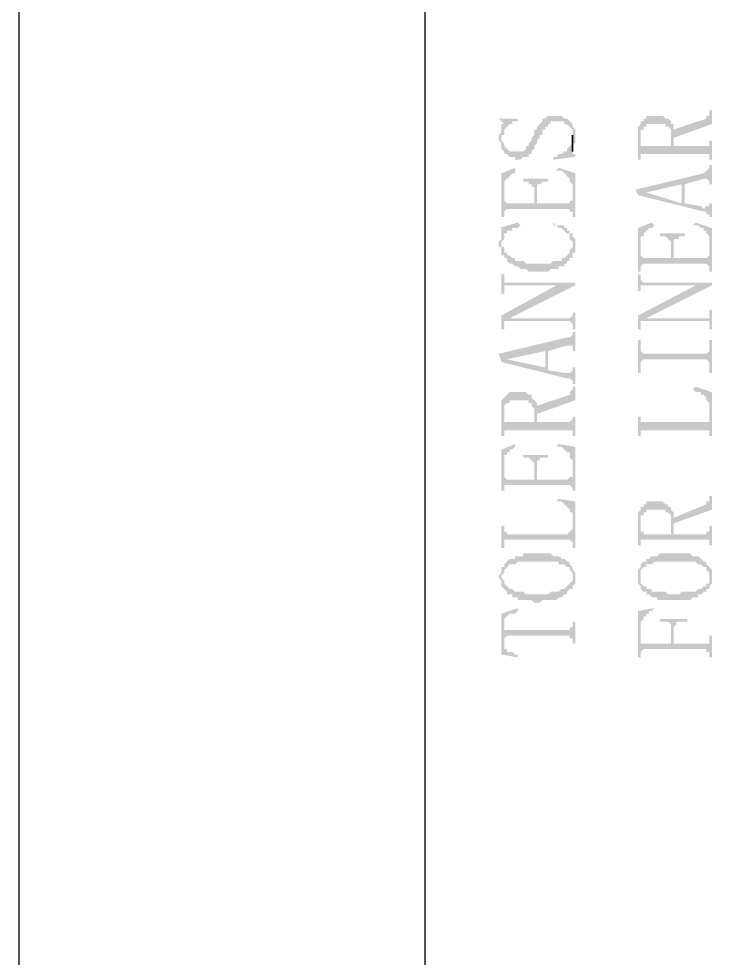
# Model space of a CAD drawing. Header units: millimetres. Extents: x 1336 to 2438, y 1230 to 1601.
# Drawn here: x 1577.69 to 1589.34, y 1504.46 to 1519.97 of the extents above; entities that cross this region are included whole.
import ezdxf

# ---------------------------------------------------------------- set-up
doc = ezdxf.new("R2010")
doc.units = ezdxf.units.MM

msp = doc.modelspace()

# ---------------------------------------------------------------- hatches: boundary and pattern name
at = {"transparency": 33554559}
for points in [[(1585.619, 1518.002), (1585.619, 1517.957), (1585.664, 1517.912), (1585.664, 1517.867), (1585.664, 1517.822), (1585.709, 1517.777), (1585.709, 1517.732), (1585.754, 1517.732), (1585.799, 1517.686), (1585.889, 1517.686), (1585.889, 1517.641), (1585.98, 1517.641), (1586.025, 1517.686), (1586.115, 1517.686), (1586.115, 1517.732), (1586.16, 1517.732), (1586.16, 1517.777), (1586.205, 1517.822), (1586.205, 1517.867), (1586.25, 1517.912), (1586.25, 1517.957), (1586.296, 1518.002), (1586.296, 1518.047), (1586.341, 1518.047), (1586.341, 1518.138), (1586.386, 1518.138), (1586.386, 1518.183), (1586.431, 1518.183), (1586.431, 1518.228), (1586.476, 1518.228), (1586.476, 1518.273), (1586.702, 1518.273), (1586.702, 1518.228), (1586.747, 1518.228), (1586.792, 1518.183), (1586.792, 1518.183), (1586.837, 1518.138), (1586.837, 1518.047), (1586.837, 1517.867), (1586.837, 1517.912), (1586.882, 1517.912), (1586.882, 1518.002), (1586.882, 1518.047), (1586.882, 1518.138), (1586.837, 1518.183), (1586.837, 1518.228), (1586.792, 1518.273), (1586.792, 1518.273), (1586.747, 1518.318), (1586.702, 1518.318), (1586.657, 1518.363), (1586.431, 1518.363), (1586.386, 1518.318), (1586.341, 1518.318), (1586.341, 1518.273), (1586.341, 1518.273), (1586.296, 1518.228), (1586.296, 1518.228), (1586.25, 1518.183), (1586.25, 1518.138), (1586.205, 1518.138), (1586.205, 1518.047), (1586.16, 1518.002), (1586.16, 1517.957), (1586.115, 1517.912), (1586.115, 1517.867), (1586.07, 1517.867), (1586.07, 1517.822), (1586.07, 1517.822), (1586.025, 1517.777), (1585.799, 1517.777), (1585.754, 1517.822), (1585.754, 1517.822), (1585.709, 1517.867), (1585.709, 1517.912), (1585.664, 1517.957), (1585.664, 1518.183), (1585.664, 1518.093), (1585.664, 1518.093), (1585.619, 1518.047)], [(1587.92, 1518.047), (1587.92, 1517.641), (1587.965, 1517.641), (1587.965, 1518.047), (1587.965, 1518.138), (1588.011, 1518.138), (1588.011, 1518.183), (1588.056, 1518.183), (1588.056, 1518.228), (1588.372, 1518.228), (1588.372, 1518.183), (1588.417, 1518.183), (1588.462, 1518.138), (1588.462, 1518.093), (1588.462, 1517.867), (1588.507, 1518.228), (1588.462, 1518.228), (1588.462, 1518.273), (1588.417, 1518.318), (1588.372, 1518.318), (1588.326, 1518.363), (1588.056, 1518.363), (1588.056, 1518.318), (1588.011, 1518.318), (1588.011, 1518.273), (1587.965, 1518.273), (1587.965, 1518.228), (1587.965, 1518.228), (1587.92, 1518.183), (1587.92, 1518.138), (1587.92, 1518.093)], [(1588.507, 1518.138), (1588.507, 1518.002), (1589.139, 1518.228), (1589.139, 1518.454), (1589.094, 1518.454), (1589.094, 1518.408), (1589.094, 1518.363), (1589.049, 1518.363), (1589.049, 1518.318)], [(1585.619, 1518.318), (1585.664, 1518.273), (1585.664, 1518.273), (1585.709, 1518.228), (1585.709, 1518.047), (1585.709, 1518.138), (1585.754, 1518.183), (1585.754, 1518.183), (1585.799, 1518.228), (1585.844, 1518.228), (1585.844, 1518.273), (1585.934, 1518.273), (1585.934, 1518.318)], [(1585.664, 1518.183), (1585.664, 1518.002), (1585.664, 1518.047), (1585.709, 1518.047), (1585.709, 1518.228), (1585.664, 1518.228)], [(1587.965, 1517.686), (1587.965, 1517.732), (1589.094, 1517.732), (1589.094, 1517.641), (1589.139, 1517.641), (1589.139, 1517.957), (1589.094, 1517.957), (1589.094, 1517.912), (1589.094, 1517.867), (1588.507, 1517.867), (1588.507, 1518.138), (1588.507, 1518.228), (1588.462, 1517.867), (1587.965, 1517.867), (1587.965, 1518.002)], [(1586.521, 1517.686), (1586.521, 1517.641), (1586.882, 1517.686), (1586.882, 1517.732), (1586.837, 1517.732), (1586.837, 1517.777), (1586.837, 1517.957), (1586.837, 1517.912), (1586.792, 1517.867), (1586.792, 1517.867), (1586.747, 1517.822), (1586.747, 1517.777), (1586.702, 1517.777), (1586.657, 1517.732), (1586.611, 1517.732), (1586.566, 1517.686)], [(1585.664, 1517.416), (1585.664, 1516.693), (1585.709, 1516.693), (1585.709, 1517.19), (1585.709, 1517.28), (1585.709, 1517.28), (1585.754, 1517.325), (1585.754, 1517.325), (1585.799, 1517.37), (1585.799, 1517.37), (1585.844, 1517.416), (1585.889, 1517.416), (1585.889, 1517.506)], [(1586.566, 1517.461), (1586.657, 1517.461), (1586.702, 1517.416), (1586.702, 1517.416), (1586.747, 1517.37), (1586.747, 1517.37), (1586.792, 1517.325), (1586.792, 1517.28), (1586.837, 1517.235), (1586.837, 1517.19), (1586.837, 1516.693), (1586.882, 1516.693), (1586.882, 1517.416), (1586.611, 1517.506)], [(1587.875, 1517.145), (1587.92, 1517.055), (1588.056, 1517.1), (1588.642, 1517.235), (1588.642, 1516.919), (1588.688, 1517.235), (1589.003, 1517.325), (1589.049, 1517.325), (1589.094, 1517.28), (1589.094, 1517.235), (1589.139, 1517.235), (1589.139, 1517.551), (1589.094, 1517.551), (1589.094, 1517.506), (1589.094, 1517.506), (1589.049, 1517.461), (1589.049, 1517.461), (1589.003, 1517.416)], [(1586.025, 1517.325), (1586.025, 1517.28), (1586.115, 1517.28), (1586.115, 1517.235), (1586.16, 1517.235), (1586.16, 1517.19), (1586.205, 1517.19), (1586.205, 1516.919), (1586.25, 1517.145), (1586.25, 1517.235), (1586.296, 1517.235), (1586.341, 1517.28), (1586.431, 1517.28), (1586.431, 1517.325)], [(1585.709, 1516.739), (1585.709, 1516.784), (1585.709, 1516.784), (1585.754, 1516.829), (1586.792, 1516.829), (1586.792, 1516.784), (1586.837, 1516.784), (1586.837, 1516.739), (1586.837, 1517.009), (1586.837, 1516.964), (1586.792, 1516.964), (1586.792, 1516.919), (1586.25, 1516.919), (1586.25, 1517.145), (1586.205, 1516.919), (1585.754, 1516.919), (1585.709, 1516.964), (1585.709, 1517.19)], [(1587.92, 1517.055), (1589.003, 1516.784), (1589.049, 1516.784), (1589.049, 1516.739), (1589.094, 1516.739), (1589.094, 1516.693), (1589.139, 1516.693), (1589.139, 1516.919), (1589.094, 1516.919), (1589.094, 1516.874), (1589.049, 1516.874), (1589.003, 1516.829), (1589.003, 1516.829), (1588.958, 1516.874), (1588.688, 1516.919), (1588.688, 1517.235), (1588.642, 1516.919), (1588.056, 1517.1), (1588.056, 1517.1)], [(1585.619, 1516.513), (1585.664, 1516.513), (1585.664, 1516.468), (1585.664, 1516.062), (1585.664, 1516.287), (1585.709, 1516.332), (1585.709, 1516.423), (1585.754, 1516.423), (1585.754, 1516.468), (1585.844, 1516.468), (1585.844, 1516.513), (1585.934, 1516.513), (1585.98, 1516.558), (1585.934, 1516.603)], [(1586.521, 1516.558), (1586.566, 1516.558), (1586.611, 1516.513), (1586.657, 1516.513), (1586.702, 1516.468), (1586.702, 1516.468), (1586.747, 1516.423), (1586.792, 1516.423), (1586.792, 1516.332), (1586.837, 1516.287), (1586.837, 1516.242), (1586.837, 1516.423), (1586.792, 1516.423), (1586.792, 1516.468), (1586.747, 1516.468), (1586.747, 1516.513), (1586.702, 1516.513), (1586.702, 1516.558), (1586.566, 1516.558), (1586.521, 1516.603)], [(1587.92, 1516.513), (1587.92, 1515.791), (1587.965, 1515.791), (1587.965, 1516.287), (1587.965, 1516.378), (1588.011, 1516.378), (1588.011, 1516.423), (1588.011, 1516.423), (1588.056, 1516.468), (1588.056, 1516.468), (1588.101, 1516.513), (1588.146, 1516.513), (1588.191, 1516.558), (1588.146, 1516.603)], [(1588.823, 1516.558), (1588.913, 1516.558), (1588.958, 1516.513), (1589.003, 1516.513), (1589.003, 1516.468), (1589.049, 1516.468), (1589.049, 1516.423), (1589.049, 1516.423), (1589.094, 1516.378), (1589.094, 1516.287), (1589.094, 1515.791), (1589.139, 1515.791), (1589.139, 1516.513), (1588.868, 1516.603)], [(1585.619, 1516.242), (1585.619, 1516.197), (1585.664, 1516.197), (1585.664, 1516.062), (1585.664, 1516.468), (1585.664, 1516.423), (1585.664, 1516.332), (1585.619, 1516.287)], [(1585.664, 1516.062), (1585.709, 1516.062), (1585.709, 1516.016), (1585.754, 1516.016), (1585.754, 1515.971), (1585.799, 1515.926), (1585.844, 1515.926), (1585.889, 1515.881), (1585.934, 1515.881), (1585.98, 1515.836), (1586.07, 1515.836), (1586.115, 1515.791), (1586.431, 1515.791), (1586.476, 1515.836), (1586.611, 1515.836), (1586.611, 1515.881), (1586.702, 1515.881), (1586.702, 1515.926), (1586.747, 1515.926), (1586.747, 1515.971), (1586.792, 1515.971), (1586.792, 1516.016), (1586.837, 1516.016), (1586.837, 1516.107), (1586.882, 1516.107), (1586.882, 1516.242), (1586.882, 1516.287), (1586.882, 1516.332), (1586.837, 1516.378), (1586.837, 1516.423), (1586.837, 1516.197), (1586.837, 1516.197), (1586.792, 1516.152), (1586.792, 1516.107), (1586.792, 1516.107), (1586.747, 1516.062), (1586.747, 1516.062), (1586.702, 1516.016), (1586.657, 1516.016), (1586.657, 1515.971), (1586.521, 1515.971), (1586.476, 1515.926), (1586.07, 1515.926), (1586.025, 1515.971), (1585.889, 1515.971), (1585.889, 1516.016), (1585.844, 1516.016), (1585.799, 1516.062), (1585.754, 1516.062), (1585.754, 1516.107), (1585.709, 1516.107), (1585.709, 1516.197), (1585.664, 1516.197), (1585.664, 1516.242)], [(1588.281, 1516.423), (1588.281, 1516.378), (1588.372, 1516.378), (1588.417, 1516.332), (1588.417, 1516.332), (1588.462, 1516.287), (1588.462, 1516.016), (1588.507, 1516.242), (1588.507, 1516.332), (1588.597, 1516.332), (1588.597, 1516.378), (1588.688, 1516.378), (1588.688, 1516.423)], [(1587.965, 1515.836), (1587.965, 1515.881), (1587.965, 1515.881), (1588.011, 1515.926), (1589.049, 1515.926), (1589.094, 1515.881), (1589.094, 1515.836), (1589.094, 1516.107), (1589.094, 1516.062), (1589.094, 1516.062), (1589.049, 1516.016), (1588.507, 1516.016), (1588.507, 1516.242), (1588.462, 1516.016), (1588.011, 1516.016), (1587.965, 1516.062), (1587.965, 1516.287)], [(1585.664, 1515.746), (1585.664, 1515.43), (1585.709, 1515.43), (1585.709, 1515.52), (1585.709, 1515.565), (1586.882, 1515.565), (1586.882, 1515.61), (1585.709, 1515.61), (1585.709, 1515.655), (1585.709, 1515.746)], [(1587.92, 1515.746), (1587.92, 1515.475), (1587.965, 1515.475), (1587.965, 1515.52), (1587.965, 1515.565), (1589.139, 1515.565), (1589.139, 1515.61), (1588.011, 1515.61), (1587.965, 1515.655), (1587.965, 1515.746)], [(1585.664, 1515.069), (1585.664, 1514.843), (1585.709, 1514.843), (1585.709, 1514.978), (1585.754, 1514.978), (1585.799, 1515.024), (1586.882, 1515.565), (1586.566, 1515.565)], [(1587.92, 1515.069), (1587.92, 1514.843), (1587.965, 1514.843), (1587.965, 1514.978), (1588.011, 1514.978), (1588.056, 1515.024), (1589.139, 1515.565), (1588.868, 1515.565)], [(1585.754, 1514.978), (1586.792, 1514.978), (1586.837, 1514.933), (1586.837, 1514.843), (1586.882, 1514.843), (1586.882, 1515.114), (1586.837, 1515.114), (1586.837, 1515.069), (1586.837, 1515.069), (1586.792, 1515.024), (1585.799, 1515.024)], [(1588.011, 1514.978), (1589.094, 1514.978), (1589.094, 1514.933), (1589.094, 1514.843), (1589.139, 1514.843), (1589.139, 1515.159), (1589.094, 1515.159), (1589.094, 1515.069), (1589.094, 1515.024), (1588.056, 1515.024)], [(1585.619, 1514.437), (1585.664, 1514.301), (1585.754, 1514.347), (1586.386, 1514.482), (1586.386, 1514.211), (1586.431, 1514.482), (1586.747, 1514.572), (1586.837, 1514.572), (1586.837, 1514.482), (1586.882, 1514.482), (1586.882, 1514.798), (1586.837, 1514.798), (1586.837, 1514.753), (1586.792, 1514.708), (1586.747, 1514.708)], [(1587.92, 1514.663), (1587.92, 1514.121), (1587.965, 1514.121), (1587.965, 1514.301), (1587.965, 1514.301), (1588.011, 1514.347), (1589.049, 1514.347), (1589.094, 1514.301), (1589.094, 1514.121), (1589.139, 1514.121), (1589.139, 1514.663), (1589.094, 1514.663), (1589.094, 1514.482), (1589.094, 1514.482), (1589.049, 1514.437), (1588.011, 1514.437), (1587.965, 1514.482), (1587.965, 1514.663)], [(1585.664, 1514.301), (1586.747, 1514.031), (1586.792, 1514.031), (1586.837, 1513.986), (1586.837, 1513.94), (1586.882, 1513.94), (1586.882, 1514.211), (1586.837, 1514.211), (1586.837, 1514.166), (1586.837, 1514.166), (1586.792, 1514.121), (1586.702, 1514.121), (1586.431, 1514.166), (1586.431, 1514.482), (1586.386, 1514.211), (1585.754, 1514.347), (1585.754, 1514.347)], [(1586.25, 1513.579), (1586.25, 1513.444), (1586.882, 1513.67), (1586.882, 1513.895), (1586.837, 1513.895), (1586.837, 1513.85), (1586.837, 1513.85), (1586.792, 1513.805), (1586.792, 1513.76)], [(1588.823, 1513.85), (1588.823, 1513.85), (1588.868, 1513.805), (1588.958, 1513.805), (1588.958, 1513.76), (1589.003, 1513.76), (1589.049, 1513.715), (1589.049, 1513.67), (1589.094, 1513.624), (1589.094, 1513.579), (1589.094, 1513.083), (1589.139, 1513.083), (1589.139, 1513.805), (1588.868, 1513.895)], [(1585.664, 1513.489), (1585.664, 1513.083), (1585.709, 1513.083), (1585.709, 1513.489), (1585.709, 1513.579), (1585.754, 1513.624), (1585.799, 1513.624), (1585.799, 1513.67), (1586.115, 1513.67), (1586.115, 1513.624), (1586.16, 1513.624), (1586.16, 1513.579), (1586.205, 1513.534), (1586.205, 1513.309), (1586.205, 1513.67), (1586.205, 1513.67), (1586.16, 1513.715), (1586.16, 1513.76), (1586.115, 1513.76), (1586.07, 1513.805), (1585.799, 1513.805), (1585.754, 1513.76), (1585.754, 1513.76), (1585.709, 1513.715), (1585.709, 1513.715), (1585.664, 1513.67), (1585.664, 1513.579), (1585.664, 1513.534)], [(1585.709, 1513.128), (1585.709, 1513.173), (1586.837, 1513.173), (1586.837, 1513.083), (1586.882, 1513.083), (1586.882, 1513.399), (1586.837, 1513.399), (1586.837, 1513.354), (1586.837, 1513.354), (1586.792, 1513.309), (1586.25, 1513.309), (1586.25, 1513.579), (1586.25, 1513.624), (1586.205, 1513.67), (1586.205, 1513.309), (1585.709, 1513.309), (1585.709, 1513.444)], [(1587.92, 1513.399), (1587.92, 1513.083), (1587.965, 1513.083), (1587.965, 1513.173), (1589.094, 1513.173), (1589.094, 1513.128), (1589.094, 1513.354), (1589.094, 1513.309), (1587.965, 1513.309), (1587.965, 1513.354), (1587.965, 1513.399)], [(1585.664, 1512.857), (1585.664, 1512.18), (1585.709, 1512.18), (1585.709, 1512.632), (1585.709, 1512.767), (1585.754, 1512.767), (1585.754, 1512.812), (1585.799, 1512.812), (1585.799, 1512.857), (1585.844, 1512.857), (1585.889, 1512.902), (1585.889, 1512.948)], [(1586.566, 1512.902), (1586.657, 1512.902), (1586.702, 1512.857), (1586.702, 1512.857), (1586.747, 1512.812), (1586.792, 1512.812), (1586.792, 1512.722), (1586.837, 1512.677), (1586.837, 1512.18), (1586.882, 1512.18), (1586.882, 1512.902), (1586.611, 1512.948)], [(1585.709, 1512.18), (1585.709, 1512.271), (1586.792, 1512.271), (1586.837, 1512.225), (1586.837, 1512.451), (1586.837, 1512.406), (1586.792, 1512.406), (1586.747, 1512.361), (1586.25, 1512.361), (1586.25, 1512.586), (1586.205, 1512.361), (1585.754, 1512.361), (1585.709, 1512.406), (1585.709, 1512.632)], [(1586.025, 1512.767), (1586.025, 1512.722), (1586.115, 1512.722), (1586.16, 1512.677), (1586.16, 1512.677), (1586.205, 1512.632), (1586.205, 1512.361), (1586.25, 1512.586), (1586.25, 1512.677), (1586.296, 1512.677), (1586.296, 1512.722), (1586.431, 1512.722), (1586.431, 1512.767)], [(1586.566, 1512), (1586.657, 1512), (1586.702, 1511.955), (1586.702, 1511.955), (1586.747, 1511.909), (1586.747, 1511.909), (1586.792, 1511.864), (1586.792, 1511.819), (1586.837, 1511.819), (1586.837, 1511.232), (1586.882, 1511.232), (1586.882, 1512), (1586.611, 1512.045)], [(1587.92, 1511.684), (1587.92, 1511.278), (1587.965, 1511.278), (1587.965, 1511.639), (1587.965, 1511.774), (1588.011, 1511.774), (1588.011, 1511.819), (1588.056, 1511.819), (1588.056, 1511.864), (1588.372, 1511.864), (1588.372, 1511.819), (1588.417, 1511.819), (1588.462, 1511.774), (1588.462, 1511.729), (1588.462, 1511.458), (1588.507, 1511.819), (1588.462, 1511.864), (1588.462, 1511.909), (1588.417, 1511.909), (1588.417, 1511.955), (1588.372, 1511.955), (1588.326, 1512), (1588.056, 1512), (1588.056, 1511.955), (1588.011, 1511.955), (1588.011, 1511.909), (1587.965, 1511.909), (1587.965, 1511.864), (1587.965, 1511.864), (1587.92, 1511.819), (1587.92, 1511.729), (1587.92, 1511.729)], [(1588.507, 1511.729), (1588.507, 1511.639), (1589.139, 1511.864), (1589.139, 1512.09), (1589.094, 1512.09), (1589.094, 1512.045), (1589.094, 1512), (1589.049, 1512), (1589.049, 1511.955)], [(1587.965, 1511.323), (1587.965, 1511.368), (1589.094, 1511.368), (1589.094, 1511.278), (1589.139, 1511.278), (1589.139, 1511.594), (1589.094, 1511.594), (1589.094, 1511.548), (1589.094, 1511.503), (1589.049, 1511.503), (1589.049, 1511.458), (1588.507, 1511.458), (1588.507, 1511.819), (1588.507, 1511.819), (1588.462, 1511.458), (1588.011, 1511.458), (1588.011, 1511.503), (1587.965, 1511.503), (1587.965, 1511.639)], [(1585.664, 1511.594), (1585.664, 1511.232), (1585.709, 1511.232), (1585.709, 1511.368), (1586.792, 1511.368), (1586.837, 1511.323), (1586.837, 1511.548), (1586.837, 1511.548), (1586.792, 1511.503), (1586.792, 1511.503), (1586.747, 1511.458), (1585.754, 1511.458), (1585.754, 1511.503), (1585.709, 1511.503), (1585.709, 1511.594)], [(1585.664, 1510.917), (1585.664, 1510.736), (1585.664, 1510.781), (1585.709, 1510.826), (1585.709, 1510.871), (1585.709, 1510.871), (1585.754, 1510.917), (1585.754, 1510.917), (1585.799, 1510.962), (1585.889, 1510.962), (1585.934, 1511.007), (1586.611, 1511.007), (1586.611, 1510.962), (1586.702, 1510.962), (1586.747, 1510.917), (1586.792, 1510.917), (1586.792, 1510.871), (1586.837, 1510.826), (1586.837, 1510.736), (1586.837, 1510.917), (1586.837, 1510.917), (1586.792, 1510.962), (1586.792, 1511.007), (1586.747, 1511.007), (1586.702, 1511.052), (1586.657, 1511.052), (1586.611, 1511.097), (1586.521, 1511.097), (1586.476, 1511.142), (1586.025, 1511.142), (1586.025, 1511.097), (1585.889, 1511.097), (1585.889, 1511.052), (1585.799, 1511.052), (1585.754, 1511.007), (1585.754, 1511.007), (1585.709, 1510.962), (1585.709, 1510.917)], [(1587.965, 1510.917), (1587.965, 1510.736), (1587.965, 1510.781), (1587.965, 1510.871), (1587.965, 1510.871), (1588.011, 1510.917), (1588.056, 1510.917), (1588.056, 1510.962), (1588.146, 1510.962), (1588.191, 1511.007), (1588.868, 1511.007), (1588.913, 1510.962), (1588.958, 1510.962), (1589.003, 1510.917), (1589.049, 1510.917), (1589.049, 1510.871), (1589.094, 1510.826), (1589.094, 1510.736), (1589.094, 1510.917), (1589.094, 1510.917), (1589.049, 1510.962), (1589.049, 1511.007), (1589.003, 1511.007), (1588.958, 1511.052), (1588.958, 1511.052), (1588.913, 1511.097), (1588.823, 1511.097), (1588.778, 1511.142), (1588.281, 1511.142), (1588.236, 1511.097), (1588.146, 1511.097), (1588.101, 1511.052), (1588.056, 1511.052), (1588.056, 1511.007), (1588.011, 1511.007), (1587.965, 1510.962), (1587.965, 1510.962)], [(1585.619, 1510.736), (1585.619, 1510.736), (1585.664, 1510.691), (1585.664, 1510.601), (1585.664, 1510.601), (1585.709, 1510.556), (1585.709, 1510.556), (1585.754, 1510.51), (1585.754, 1510.465), (1585.844, 1510.465), (1585.844, 1510.42), (1585.934, 1510.42), (1585.934, 1510.375), (1586.16, 1510.375), (1586.205, 1510.33), (1586.296, 1510.33), (1586.341, 1510.375), (1586.566, 1510.375), (1586.611, 1510.42), (1586.657, 1510.42), (1586.702, 1510.465), (1586.747, 1510.465), (1586.747, 1510.51), (1586.792, 1510.556), (1586.837, 1510.556), (1586.837, 1510.601), (1586.837, 1510.601), (1586.882, 1510.646), (1586.882, 1510.736), (1586.882, 1510.826), (1586.882, 1510.826), (1586.837, 1510.871), (1586.837, 1510.917), (1586.837, 1510.736), (1586.837, 1510.691), (1586.837, 1510.691), (1586.792, 1510.646), (1586.792, 1510.646), (1586.747, 1510.601), (1586.747, 1510.601), (1586.702, 1510.556), (1586.657, 1510.556), (1586.611, 1510.51), (1586.476, 1510.51), (1586.431, 1510.465), (1586.07, 1510.465), (1586.025, 1510.51), (1585.889, 1510.51), (1585.844, 1510.556), (1585.799, 1510.556), (1585.754, 1510.601), (1585.754, 1510.601), (1585.709, 1510.646), (1585.709, 1510.691), (1585.664, 1510.736), (1585.664, 1510.917), (1585.664, 1510.871), (1585.664, 1510.826), (1585.619, 1510.781)], [(1587.92, 1510.736), (1587.92, 1510.646), (1587.92, 1510.646), (1587.965, 1510.601), (1587.965, 1510.556), (1587.965, 1510.556), (1588.011, 1510.51), (1588.056, 1510.51), (1588.056, 1510.465), (1588.101, 1510.465), (1588.146, 1510.42), (1588.236, 1510.42), (1588.236, 1510.375), (1588.778, 1510.375), (1588.823, 1510.42), (1588.913, 1510.42), (1588.913, 1510.465), (1588.958, 1510.465), (1589.003, 1510.51), (1589.049, 1510.51), (1589.049, 1510.556), (1589.094, 1510.556), (1589.094, 1510.601), (1589.139, 1510.646), (1589.139, 1510.736), (1589.139, 1510.871), (1589.139, 1510.871), (1589.094, 1510.917), (1589.094, 1510.736), (1589.094, 1510.646), (1589.049, 1510.646), (1589.049, 1510.601), (1589.003, 1510.601), (1588.958, 1510.556), (1588.913, 1510.556), (1588.868, 1510.51), (1588.642, 1510.51), (1588.597, 1510.465), (1588.417, 1510.465), (1588.372, 1510.51), (1588.146, 1510.51), (1588.146, 1510.556), (1588.056, 1510.556), (1588.056, 1510.601), (1588.011, 1510.601), (1587.965, 1510.646), (1587.965, 1510.736), (1587.965, 1510.917), (1587.92, 1510.871), (1587.92, 1510.781)], [(1585.664, 1510.149), (1585.709, 1509.969), (1585.709, 1510.059), (1585.709, 1510.059), (1585.754, 1510.104), (1585.754, 1510.104), (1585.799, 1510.149), (1585.889, 1510.149), (1585.934, 1510.194), (1585.934, 1510.24)], [(1585.664, 1510.149), (1585.664, 1509.472), (1585.934, 1509.427), (1585.934, 1509.472), (1585.889, 1509.472), (1585.844, 1509.517), (1585.754, 1509.517), (1585.754, 1509.563), (1585.709, 1509.563), (1585.709, 1509.608), (1585.709, 1509.969)], [(1587.92, 1510.194), (1587.92, 1509.427), (1587.965, 1509.427), (1587.965, 1509.924), (1587.965, 1509.969), (1587.965, 1510.014), (1588.011, 1510.059), (1588.011, 1510.104), (1588.056, 1510.104), (1588.056, 1510.149), (1588.101, 1510.149), (1588.101, 1510.194), (1588.146, 1510.194), (1588.191, 1510.24), (1588.191, 1510.24)], [(1585.709, 1509.969), (1585.709, 1509.698), (1585.709, 1509.743), (1585.709, 1509.743), (1585.754, 1509.788), (1586.792, 1509.788), (1586.792, 1509.743), (1586.837, 1509.743), (1586.837, 1509.653), (1586.882, 1509.653), (1586.882, 1510.014), (1586.837, 1510.014), (1586.837, 1509.924), (1586.792, 1509.924), (1586.792, 1509.879), (1585.709, 1509.879), (1585.709, 1509.924)], [(1588.281, 1510.059), (1588.281, 1510.014), (1588.417, 1510.014), (1588.462, 1509.969), (1588.462, 1509.653), (1588.507, 1509.879), (1588.507, 1509.924), (1588.507, 1509.924), (1588.552, 1509.969), (1588.552, 1510.014), (1588.733, 1510.014), (1588.733, 1510.059)], [(1587.965, 1509.472), (1587.965, 1509.517), (1587.965, 1509.517), (1588.011, 1509.563), (1589.049, 1509.563), (1589.049, 1509.517), (1589.094, 1509.517), (1589.094, 1509.427), (1589.139, 1509.427), (1589.139, 1509.788), (1589.094, 1509.788), (1589.094, 1509.698), (1589.094, 1509.653), (1588.507, 1509.653), (1588.507, 1509.879), (1588.462, 1509.653), (1587.965, 1509.653), (1587.965, 1509.698), (1587.965, 1509.924)]]:
    msp.add_hatch(color=256, dxfattribs=at).paths.add_polyline_path(points)

# ---------------------------------------------------------------- linework, layer by layer
msp.add_line((1584.4, 1594.624), (1584.4, 1307.884))
for points in [[(1997.693, 1303.624), (1997.693, 1600.624), (1577.693, 1600.624), (1577.693, 1303.624)], [(1586.837, 1517.957), (1586.837, 1517.777), (1586.837, 1518.047), (1586.837, 1518.002)]]:
    msp.add_lwpolyline(points, close=True)

doc.saveas('drawing.dxf')
